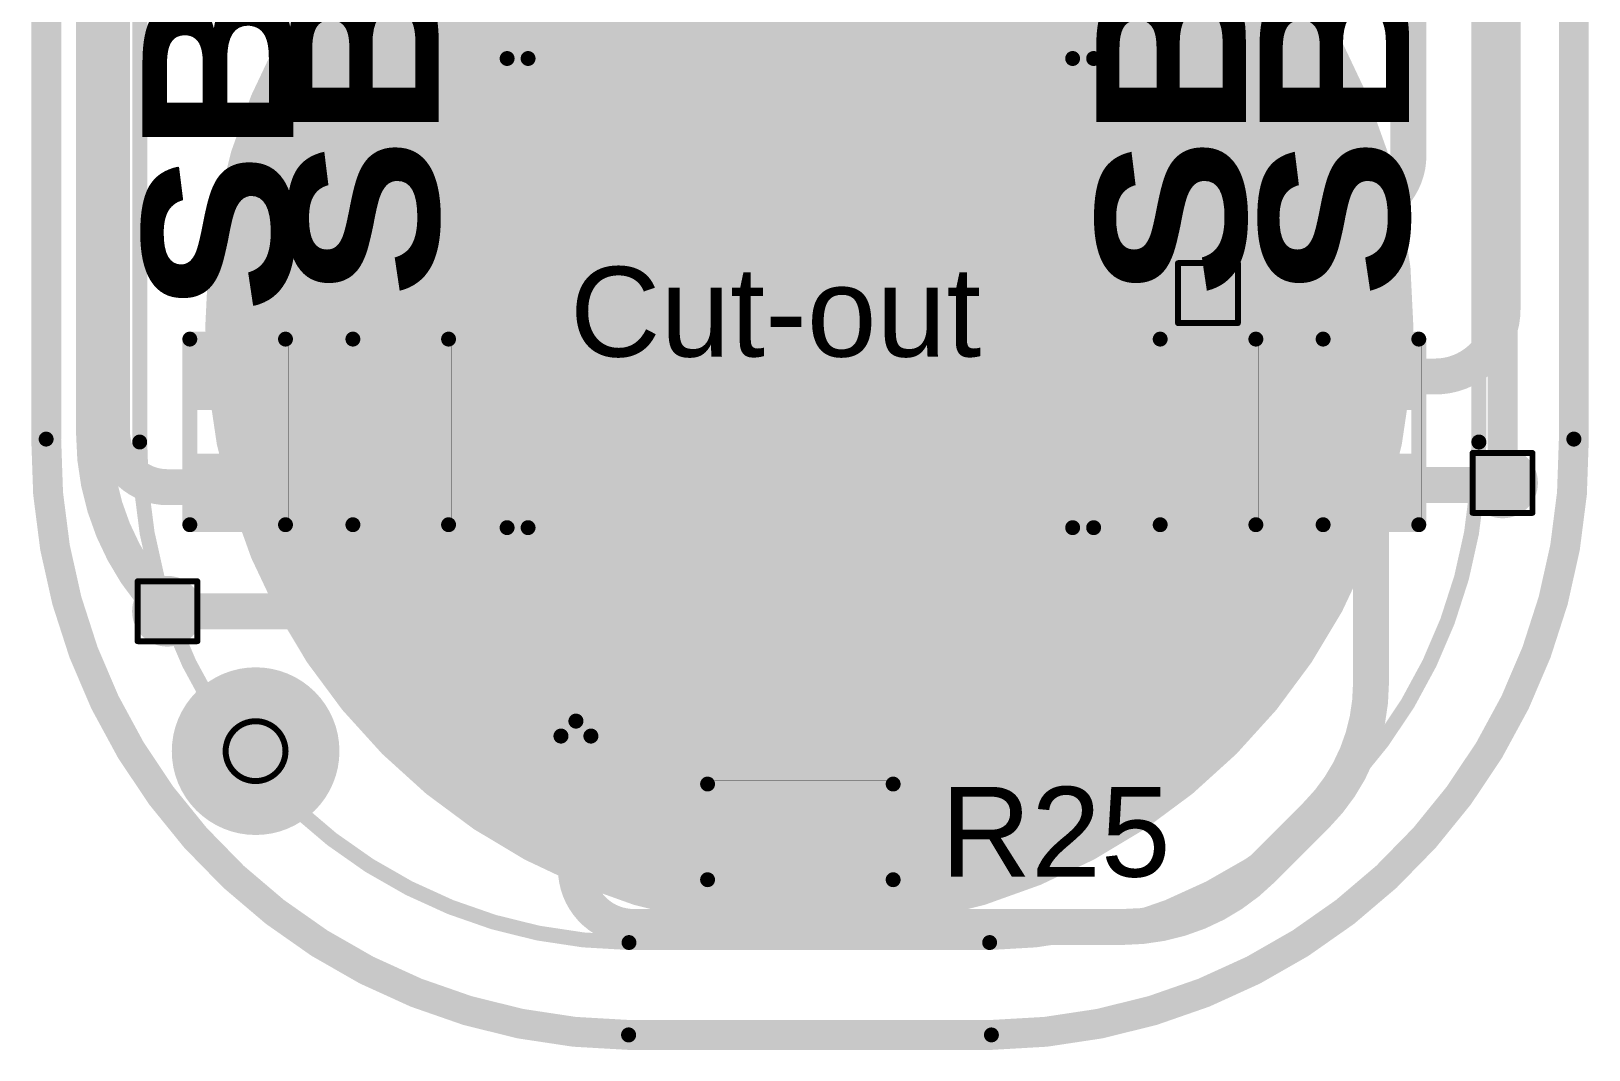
# Model space of a CAD drawing. Header units: inches. Extents: x -17 to 443, y -40 to 218.
# Drawn here: x 40.48 to 53.7, y -2.53 to 6.11 of the extents above; entities that cross this region are included whole.
import ezdxf

# ---------------------------------------------------------------- set-up
doc = ezdxf.new("R2010")
doc.units = ezdxf.units.IN
for name, color, linetype in [('Board Outline', 216, 'Continuous'), ('Bottom Layer', 5, 'Continuous'), ('Bottom Overlay', 54, 'Continuous'), ('Bottom Paste', 16, 'Continuous'), ('Bottom Solder', 6, 'Continuous'), ('Drill Drawing', 1, 'Continuous'), ('Fabrication', 76, 'Continuous'), ('Pad Holes', 156, 'Continuous'), ('Top Layer', 1, 'Continuous'), ('Top Overlay', 2, 'Continuous'), ('Top Paste', 8, 'Continuous'), ('Top Solder', 216, 'Continuous'), ('Via Holes', 16, 'Continuous')]:
    doc.layers.add(name, color=color, linetype=linetype)
doc.styles.add('Arial', font='', dxfattribs={"height": 0.2})
doc.styles.add('Arial Black_Bold', font='', dxfattribs={"height": 0.2})
doc.styles.get('Arial').set_extended_font_data('Arial')
doc.styles.get('Arial Black_Bold').set_extended_font_data('Arial Black', bold=True)

# ---------------------------------------------------------------- blocks, each defined once
blk = doc.blocks.new('SEMG_PAD_B_66')
at = {"layer": 'Bottom Layer'}
h = blk.add_hatch(color=5, dxfattribs=at)
edge = h.paths.add_edge_path()
edge.add_arc((0, 9.987), 5, 0, 360)
at = {"layer": 'Bottom Paste'}
h = blk.add_hatch(color=16, dxfattribs=at)
edge = h.paths.add_edge_path()
edge.add_arc((0, 9.987), 5, 0, 360)
at = {"layer": 'Bottom Solder'}
h = blk.add_hatch(color=6, dxfattribs=at)
edge = h.paths.add_edge_path()
edge.add_arc((0, 9.987), 5.102, 0, 360)
at = {"layer": 'Bottom Overlay'}
for points in [[(-5.683, 10.966, 0.127, 0.127, -0.414214), (-1.531, 15.213, 0.127, 0.127, 0)], [(1.531, 15.213, 0.127, 0.127, 0), (-1.531, 15.213, 0.127, 0.127, 0)], [(1.531, 15.213, 0.127, 0.127, -0.414214), (5.683, 10.966, 0.127, 0.127, 0)], [(-5.683, 10.966, 0.127, 0.127, 0), (-5.683, -10.966, 0.127, 0.127, 0)], [(5.683, 10.966, 0.127, 0.127, 0), (5.683, -10.966, 0.127, 0.127, 0)]]:
    blk.add_lwpolyline(points, format="xyseb", dxfattribs=at)
for points in [[(-1.562, 15.213, 0.0635, 0.0635, 1), (-1.499, 15.213, 0.0635, 0.0635, 1)], [(-1.562, 15.213, 0.0635, 0.0635, 1), (-1.499, 15.213, 0.0635, 0.0635, 1)], [(1.499, 15.213, 0.0635, 0.0635, 1), (1.562, 15.213, 0.0635, 0.0635, 1)], [(1.499, 15.213, 0.0635, 0.0635, 1), (1.562, 15.213, 0.0635, 0.0635, 1)], [(-5.715, 10.966, 0.0635, 0.0635, 1), (-5.651, 10.966, 0.0635, 0.0635, 1)], [(-5.715, 10.966, 0.0635, 0.0635, 1), (-5.651, 10.966, 0.0635, 0.0635, 1)], [(5.652, 10.966, 0.0635, 0.0635, 1), (5.715, 10.966, 0.0635, 0.0635, 1)], [(5.652, 10.966, 0.0635, 0.0635, 1), (5.715, 10.966, 0.0635, 0.0635, 1)]]:
    blk.add_lwpolyline(points, format="xyseb", close=True, dxfattribs=at)
blk = doc.blocks.new('SOIC_8_74')
at = {"layer": 'Top Layer'}
for points in [[(-1.925, 2.205), (-1.925, 1.605), (-3.475, 1.605), (-3.475, 2.205)], [(3.475, 2.205), (3.475, 1.605), (1.925, 1.605), (1.925, 2.205)], [(-1.925, 0.935), (-1.925, 0.335), (-3.475, 0.335), (-3.475, 0.935)], [(3.475, 0.935), (3.475, 0.335), (1.925, 0.335), (1.925, 0.935)], [(-1.925, -0.335), (-1.925, -0.935), (-3.475, -0.935), (-3.475, -0.335)], [(3.475, -0.335), (3.475, -0.935), (1.925, -0.935), (1.925, -0.335)], [(-1.925, -1.605), (-1.925, -2.205), (-3.475, -2.205), (-3.475, -1.605)], [(3.475, -1.605), (3.475, -2.205), (1.925, -2.205), (1.925, -1.605)]]:
    blk.add_hatch(color=1, dxfattribs=at).paths.add_polyline_path(points)
at = {"layer": 'Top Overlay'}
blk.add_hatch(color=2, dxfattribs=at).paths.add_polyline_path([(-1.829, 1.575), (-1.499, 1.575), (-1.499, 2.235), (-1.829, 2.235)])
at = {"layer": 'Top Paste'}
for points in [[(-1.925, 2.205), (-1.925, 1.605), (-3.475, 1.605), (-3.475, 2.205)], [(3.475, 2.205), (3.475, 1.605), (1.925, 1.605), (1.925, 2.205)], [(-1.925, 0.935), (-1.925, 0.335), (-3.475, 0.335), (-3.475, 0.935)], [(3.475, 0.935), (3.475, 0.335), (1.925, 0.335), (1.925, 0.935)], [(-1.925, -0.335), (-1.925, -0.935), (-3.475, -0.935), (-3.475, -0.335)], [(3.475, -0.335), (3.475, -0.935), (1.925, -0.935), (1.925, -0.335)], [(-1.925, -1.605), (-1.925, -2.205), (-3.475, -2.205), (-3.475, -1.605)], [(3.475, -1.605), (3.475, -2.205), (1.925, -2.205), (1.925, -1.605)]]:
    blk.add_hatch(color=8, dxfattribs=at).paths.add_polyline_path(points)
at = {"layer": 'Top Solder'}
for points in [[(-1.823, 2.307), (-1.823, 1.503), (-3.577, 1.503), (-3.577, 2.307)], [(3.577, 2.307), (3.577, 1.503), (1.823, 1.503), (1.823, 2.307)], [(-1.823, 1.037), (-1.823, 0.233), (-3.577, 0.233), (-3.577, 1.037)], [(3.577, 1.037), (3.577, 0.233), (1.823, 0.233), (1.823, 1.037)], [(-1.823, -0.233), (-1.823, -1.037), (-3.577, -1.037), (-3.577, -0.233)], [(3.577, -0.233), (3.577, -1.037), (1.823, -1.037), (1.823, -0.233)], [(-1.823, -1.503), (-1.823, -2.307), (-3.577, -2.307), (-3.577, -1.503)], [(3.577, -1.503), (3.577, -2.307), (1.823, -2.307), (1.823, -1.503)]]:
    blk.add_hatch(color=216, dxfattribs=at).paths.add_polyline_path(points)
at = {"layer": 'Top Overlay'}
for points in [[(-1.991, 2.489, 0.127, 0.127, 0), (-1.991, 2.311, 0.127, 0.127, 0)], [(-1.991, 2.489, 0.127, 0.127, 0), (1.991, 2.489, 0.127, 0.127, 0)], [(1.991, 2.489, 0.127, 0.127, 0), (1.991, 2.311, 0.127, 0.127, 0)], [(-3.759, 2.032, 0.127, 0.127, 0), (-3.632, 1.905, 0.127, 0.127, 0)], [(-3.759, 2.032, 0.127, 0.127, 0), (-3.759, 1.778, 0.127, 0.127, 0)], [(-3.632, 1.905, 0.127, 0.127, 0), (-3.759, 1.778, 0.127, 0.127, 0)], [(-1.991, -2.311, 0.127, 0.127, 0), (-1.991, -2.489, 0.127, 0.127, 0)], [(1.991, -2.311, 0.127, 0.127, 0), (1.991, -2.489, 0.127, 0.127, 0)], [(-1.991, -2.489, 0.127, 0.127, 0), (1.991, -2.489, 0.127, 0.127, 0)]]:
    blk.add_lwpolyline(points, format="xyseb", dxfattribs=at)
for points in [[(-2.022, 2.489, 0.0635, 0.0635, 1), (-1.959, 2.489, 0.0635, 0.0635, 1)], [(-2.022, 2.489, 0.0635, 0.0635, 1), (-1.959, 2.489, 0.0635, 0.0635, 1)], [(1.959, 2.489, 0.0635, 0.0635, 1), (2.022, 2.489, 0.0635, 0.0635, 1)], [(1.959, 2.489, 0.0635, 0.0635, 1), (2.022, 2.489, 0.0635, 0.0635, 1)], [(-2.022, 2.311, 0.0635, 0.0635, 1), (-1.959, 2.311, 0.0635, 0.0635, 1)], [(1.959, 2.311, 0.0635, 0.0635, 1), (2.022, 2.311, 0.0635, 0.0635, 1)], [(-3.791, 2.032, 0.0635, 0.0635, 1), (-3.727, 2.032, 0.0635, 0.0635, 1)], [(-3.791, 2.032, 0.0635, 0.0635, 1), (-3.727, 2.032, 0.0635, 0.0635, 1)], [(-3.664, 1.905, 0.0635, 0.0635, 1), (-3.6, 1.905, 0.0635, 0.0635, 1)], [(-3.664, 1.905, 0.0635, 0.0635, 1), (-3.6, 1.905, 0.0635, 0.0635, 1)], [(-3.791, 1.778, 0.0635, 0.0635, 1), (-3.727, 1.778, 0.0635, 0.0635, 1)], [(-3.791, 1.778, 0.0635, 0.0635, 1), (-3.727, 1.778, 0.0635, 0.0635, 1)], [(-2.022, -2.311, 0.0635, 0.0635, 1), (-1.959, -2.311, 0.0635, 0.0635, 1)], [(1.959, -2.311, 0.0635, 0.0635, 1), (2.022, -2.311, 0.0635, 0.0635, 1)], [(-2.022, -2.489, 0.0635, 0.0635, 1), (-1.959, -2.489, 0.0635, 0.0635, 1)], [(-2.022, -2.489, 0.0635, 0.0635, 1), (-1.959, -2.489, 0.0635, 0.0635, 1)], [(1.959, -2.489, 0.0635, 0.0635, 1), (2.022, -2.489, 0.0635, 0.0635, 1)], [(1.959, -2.489, 0.0635, 0.0635, 1), (2.022, -2.489, 0.0635, 0.0635, 1)]]:
    blk.add_lwpolyline(points, format="xyseb", close=True, dxfattribs=at)
blk = doc.blocks.new('S______B______0402_103')
at = {"layer": 'Top Layer'}
for points in [[(-0.699, -0.318), (-0.699, 0.318), (-0.241, 0.318), (-0.241, -0.318)], [(0.241, -0.318), (0.241, 0.318), (0.699, 0.318), (0.699, -0.318)]]:
    blk.add_hatch(color=1, dxfattribs=at).paths.add_polyline_path(points)
at = {"layer": 'Top Paste'}
for points in [[(-0.699, -0.318), (-0.699, 0.318), (-0.241, 0.318), (-0.241, -0.318)], [(0.241, -0.318), (0.241, 0.318), (0.699, 0.318), (0.699, -0.318)]]:
    blk.add_hatch(color=8, dxfattribs=at).paths.add_polyline_path(points)
at = {"layer": 'Top Solder'}
for points in [[(-0.754, -0.373), (-0.754, 0.373), (-0.186, 0.373), (-0.186, -0.373)], [(0.186, -0.373), (0.186, 0.373), (0.754, 0.373), (0.754, -0.373)]]:
    blk.add_hatch(color=216, dxfattribs=at).paths.add_polyline_path(points)
at = {"layer": 'Top Overlay'}
for points in [[(-0.787, 0.406, 0.127, 0.127, 0), (-0.787, -0.406, 0.127, 0.127, 0)], [(-0.787, 0.406, 0.127, 0.127, 0), (0.787, 0.406, 0.127, 0.127, 0)], [(0.787, 0.406, 0.127, 0.127, 0), (0.787, -0.406, 0.127, 0.127, 0)], [(-0.787, -0.406, 0.127, 0.127, 0), (0.787, -0.406, 0.127, 0.127, 0)], [(-0.813, -0.432, 0.00323, 0.00323, 0), (0.813, -0.432, 0.00323, 0.00323, 0)]]:
    blk.add_lwpolyline(points, format="xyseb", dxfattribs=at)
for points in [[(-0.819, 0.406, 0.0635, 0.0635, 1), (-0.756, 0.406, 0.0635, 0.0635, 1)], [(-0.819, 0.406, 0.0635, 0.0635, 1), (-0.756, 0.406, 0.0635, 0.0635, 1)], [(0.756, 0.406, 0.0635, 0.0635, 1), (0.819, 0.406, 0.0635, 0.0635, 1)], [(0.756, 0.406, 0.0635, 0.0635, 1), (0.819, 0.406, 0.0635, 0.0635, 1)], [(-0.819, -0.406, 0.0635, 0.0635, 1), (-0.756, -0.406, 0.0635, 0.0635, 1)], [(-0.819, -0.406, 0.0635, 0.0635, 1), (-0.756, -0.406, 0.0635, 0.0635, 1)], [(0.756, -0.406, 0.0635, 0.0635, 1), (0.819, -0.406, 0.0635, 0.0635, 1)], [(0.756, -0.406, 0.0635, 0.0635, 1), (0.819, -0.406, 0.0635, 0.0635, 1)], [(-0.814, -0.432, 0.00161, 0.00161, 1), (-0.812, -0.432, 0.00161, 0.00161, 1)], [(0.812, -0.432, 0.00161, 0.00161, 1), (0.814, -0.432, 0.00161, 0.00161, 1)]]:
    blk.add_lwpolyline(points, format="xyseb", close=True, dxfattribs=at)
blk = doc.blocks.new('S______B______0402_104')
at = {"layer": 'Top Layer'}
for points in [[(-0.699, -0.318), (-0.699, 0.318), (-0.241, 0.318), (-0.241, -0.318)], [(0.241, -0.318), (0.241, 0.318), (0.699, 0.318), (0.699, -0.318)]]:
    blk.add_hatch(color=1, dxfattribs=at).paths.add_polyline_path(points)
at = {"layer": 'Top Paste'}
for points in [[(-0.699, -0.318), (-0.699, 0.318), (-0.241, 0.318), (-0.241, -0.318)], [(0.241, -0.318), (0.241, 0.318), (0.699, 0.318), (0.699, -0.318)]]:
    blk.add_hatch(color=8, dxfattribs=at).paths.add_polyline_path(points)
at = {"layer": 'Top Solder'}
for points in [[(-0.754, -0.373), (-0.754, 0.373), (-0.186, 0.373), (-0.186, -0.373)], [(0.186, -0.373), (0.186, 0.373), (0.754, 0.373), (0.754, -0.373)]]:
    blk.add_hatch(color=216, dxfattribs=at).paths.add_polyline_path(points)
at = {"layer": 'Top Overlay'}
for points in [[(-0.787, 0.406, 0.127, 0.127, 0), (-0.787, -0.406, 0.127, 0.127, 0)], [(-0.787, 0.406, 0.127, 0.127, 0), (0.787, 0.406, 0.127, 0.127, 0)], [(0.787, 0.406, 0.127, 0.127, 0), (0.787, -0.406, 0.127, 0.127, 0)], [(-0.787, -0.406, 0.127, 0.127, 0), (0.787, -0.406, 0.127, 0.127, 0)], [(-0.813, -0.432, 0.00323, 0.00323, 0), (0.813, -0.432, 0.00323, 0.00323, 0)]]:
    blk.add_lwpolyline(points, format="xyseb", dxfattribs=at)
for points in [[(-0.819, 0.406, 0.0635, 0.0635, 1), (-0.756, 0.406, 0.0635, 0.0635, 1)], [(-0.819, 0.406, 0.0635, 0.0635, 1), (-0.756, 0.406, 0.0635, 0.0635, 1)], [(0.756, 0.406, 0.0635, 0.0635, 1), (0.819, 0.406, 0.0635, 0.0635, 1)], [(0.756, 0.406, 0.0635, 0.0635, 1), (0.819, 0.406, 0.0635, 0.0635, 1)], [(-0.819, -0.406, 0.0635, 0.0635, 1), (-0.756, -0.406, 0.0635, 0.0635, 1)], [(-0.819, -0.406, 0.0635, 0.0635, 1), (-0.756, -0.406, 0.0635, 0.0635, 1)], [(0.756, -0.406, 0.0635, 0.0635, 1), (0.819, -0.406, 0.0635, 0.0635, 1)], [(0.756, -0.406, 0.0635, 0.0635, 1), (0.819, -0.406, 0.0635, 0.0635, 1)], [(-0.814, -0.432, 0.00161, 0.00161, 1), (-0.812, -0.432, 0.00161, 0.00161, 1)], [(0.812, -0.432, 0.00161, 0.00161, 1), (0.814, -0.432, 0.00161, 0.00161, 1)]]:
    blk.add_lwpolyline(points, format="xyseb", close=True, dxfattribs=at)
blk = doc.blocks.new('S______B______0402_107')
at = {"layer": 'Top Layer'}
for points in [[(-0.699, -0.318), (-0.699, 0.318), (-0.241, 0.318), (-0.241, -0.318)], [(0.241, -0.318), (0.241, 0.318), (0.699, 0.318), (0.699, -0.318)]]:
    blk.add_hatch(color=1, dxfattribs=at).paths.add_polyline_path(points)
at = {"layer": 'Top Paste'}
for points in [[(-0.699, -0.318), (-0.699, 0.318), (-0.241, 0.318), (-0.241, -0.318)], [(0.241, -0.318), (0.241, 0.318), (0.699, 0.318), (0.699, -0.318)]]:
    blk.add_hatch(color=8, dxfattribs=at).paths.add_polyline_path(points)
at = {"layer": 'Top Solder'}
for points in [[(-0.754, -0.373), (-0.754, 0.373), (-0.186, 0.373), (-0.186, -0.373)], [(0.186, -0.373), (0.186, 0.373), (0.754, 0.373), (0.754, -0.373)]]:
    blk.add_hatch(color=216, dxfattribs=at).paths.add_polyline_path(points)
at = {"layer": 'Top Overlay'}
for points in [[(-0.787, 0.406, 0.127, 0.127, 0), (-0.787, -0.406, 0.127, 0.127, 0)], [(-0.787, 0.406, 0.127, 0.127, 0), (0.787, 0.406, 0.127, 0.127, 0)], [(0.787, 0.406, 0.127, 0.127, 0), (0.787, -0.406, 0.127, 0.127, 0)], [(-0.787, -0.406, 0.127, 0.127, 0), (0.787, -0.406, 0.127, 0.127, 0)], [(-0.813, -0.432, 0.00323, 0.00323, 0), (0.813, -0.432, 0.00323, 0.00323, 0)]]:
    blk.add_lwpolyline(points, format="xyseb", dxfattribs=at)
for points in [[(-0.819, 0.406, 0.0635, 0.0635, 1), (-0.756, 0.406, 0.0635, 0.0635, 1)], [(-0.819, 0.406, 0.0635, 0.0635, 1), (-0.756, 0.406, 0.0635, 0.0635, 1)], [(0.756, 0.406, 0.0635, 0.0635, 1), (0.819, 0.406, 0.0635, 0.0635, 1)], [(0.756, 0.406, 0.0635, 0.0635, 1), (0.819, 0.406, 0.0635, 0.0635, 1)], [(-0.819, -0.406, 0.0635, 0.0635, 1), (-0.756, -0.406, 0.0635, 0.0635, 1)], [(-0.819, -0.406, 0.0635, 0.0635, 1), (-0.756, -0.406, 0.0635, 0.0635, 1)], [(0.756, -0.406, 0.0635, 0.0635, 1), (0.819, -0.406, 0.0635, 0.0635, 1)], [(0.756, -0.406, 0.0635, 0.0635, 1), (0.819, -0.406, 0.0635, 0.0635, 1)], [(-0.814, -0.432, 0.00161, 0.00161, 1), (-0.812, -0.432, 0.00161, 0.00161, 1)], [(0.812, -0.432, 0.00161, 0.00161, 1), (0.814, -0.432, 0.00161, 0.00161, 1)]]:
    blk.add_lwpolyline(points, format="xyseb", close=True, dxfattribs=at)
blk = doc.blocks.new('S______B______0402_108')
at = {"layer": 'Top Layer'}
for points in [[(-0.699, -0.318), (-0.699, 0.318), (-0.241, 0.318), (-0.241, -0.318)], [(0.241, -0.318), (0.241, 0.318), (0.699, 0.318), (0.699, -0.318)]]:
    blk.add_hatch(color=1, dxfattribs=at).paths.add_polyline_path(points)
at = {"layer": 'Top Paste'}
for points in [[(-0.699, -0.318), (-0.699, 0.318), (-0.241, 0.318), (-0.241, -0.318)], [(0.241, -0.318), (0.241, 0.318), (0.699, 0.318), (0.699, -0.318)]]:
    blk.add_hatch(color=8, dxfattribs=at).paths.add_polyline_path(points)
at = {"layer": 'Top Solder'}
for points in [[(-0.754, -0.373), (-0.754, 0.373), (-0.186, 0.373), (-0.186, -0.373)], [(0.186, -0.373), (0.186, 0.373), (0.754, 0.373), (0.754, -0.373)]]:
    blk.add_hatch(color=216, dxfattribs=at).paths.add_polyline_path(points)
at = {"layer": 'Top Overlay'}
for points in [[(-0.787, 0.406, 0.127, 0.127, 0), (-0.787, -0.406, 0.127, 0.127, 0)], [(-0.787, 0.406, 0.127, 0.127, 0), (0.787, 0.406, 0.127, 0.127, 0)], [(0.787, 0.406, 0.127, 0.127, 0), (0.787, -0.406, 0.127, 0.127, 0)], [(-0.787, -0.406, 0.127, 0.127, 0), (0.787, -0.406, 0.127, 0.127, 0)], [(-0.813, -0.432, 0.00323, 0.00323, 0), (0.813, -0.432, 0.00323, 0.00323, 0)]]:
    blk.add_lwpolyline(points, format="xyseb", dxfattribs=at)
for points in [[(-0.819, 0.406, 0.0635, 0.0635, 1), (-0.756, 0.406, 0.0635, 0.0635, 1)], [(-0.819, 0.406, 0.0635, 0.0635, 1), (-0.756, 0.406, 0.0635, 0.0635, 1)], [(0.756, 0.406, 0.0635, 0.0635, 1), (0.819, 0.406, 0.0635, 0.0635, 1)], [(0.756, 0.406, 0.0635, 0.0635, 1), (0.819, 0.406, 0.0635, 0.0635, 1)], [(-0.819, -0.406, 0.0635, 0.0635, 1), (-0.756, -0.406, 0.0635, 0.0635, 1)], [(-0.819, -0.406, 0.0635, 0.0635, 1), (-0.756, -0.406, 0.0635, 0.0635, 1)], [(0.756, -0.406, 0.0635, 0.0635, 1), (0.819, -0.406, 0.0635, 0.0635, 1)], [(0.756, -0.406, 0.0635, 0.0635, 1), (0.819, -0.406, 0.0635, 0.0635, 1)], [(-0.814, -0.432, 0.00161, 0.00161, 1), (-0.812, -0.432, 0.00161, 0.00161, 1)], [(0.812, -0.432, 0.00161, 0.00161, 1), (0.814, -0.432, 0.00161, 0.00161, 1)]]:
    blk.add_lwpolyline(points, format="xyseb", close=True, dxfattribs=at)
at = {"layer": 'Top Overlay', "style": 'Arial Black_Bold'}
blk.add_text('SB601', height=1.27, dxfattribs=at).set_placement((1.012, -0.462))
blk = doc.blocks.new('R___0402_171')
at = {"layer": 'Top Layer'}
for points in [[(-0.699, -0.318), (-0.699, 0.318), (-0.241, 0.318), (-0.241, -0.318)], [(0.241, -0.318), (0.241, 0.318), (0.699, 0.318), (0.699, -0.318)]]:
    blk.add_hatch(color=1, dxfattribs=at).paths.add_polyline_path(points)
at = {"layer": 'Top Paste'}
for points in [[(-0.699, -0.318), (-0.699, 0.318), (-0.241, 0.318), (-0.241, -0.318)], [(0.241, -0.318), (0.241, 0.318), (0.699, 0.318), (0.699, -0.318)]]:
    blk.add_hatch(color=8, dxfattribs=at).paths.add_polyline_path(points)
at = {"layer": 'Top Solder'}
for points in [[(-0.754, -0.373), (-0.754, 0.373), (-0.186, 0.373), (-0.186, -0.373)], [(0.186, -0.373), (0.186, 0.373), (0.754, 0.373), (0.754, -0.373)]]:
    blk.add_hatch(color=216, dxfattribs=at).paths.add_polyline_path(points)
at = {"layer": 'Top Overlay'}
for points in [[(0.787, 0.406, 0.127, 0.127, 0), (-0.787, 0.406, 0.127, 0.127, 0)], [(-0.787, 0.406, 0.127, 0.127, 0), (-0.787, -0.406, 0.127, 0.127, 0)], [(0.787, 0.406, 0.127, 0.127, 0), (0.787, -0.406, 0.127, 0.127, 0)], [(0.787, -0.406, 0.127, 0.127, 0), (-0.787, -0.406, 0.127, 0.127, 0)], [(0.813, -0.432, 0.00323, 0.00323, 0), (-0.813, -0.432, 0.00323, 0.00323, 0)]]:
    blk.add_lwpolyline(points, format="xyseb", dxfattribs=at)
for points in [[(-0.819, 0.406, 0.0635, 0.0635, 1), (-0.756, 0.406, 0.0635, 0.0635, 1)], [(-0.819, 0.406, 0.0635, 0.0635, 1), (-0.756, 0.406, 0.0635, 0.0635, 1)], [(0.756, 0.406, 0.0635, 0.0635, 1), (0.819, 0.406, 0.0635, 0.0635, 1)], [(0.756, 0.406, 0.0635, 0.0635, 1), (0.819, 0.406, 0.0635, 0.0635, 1)], [(-0.819, -0.406, 0.0635, 0.0635, 1), (-0.756, -0.406, 0.0635, 0.0635, 1)], [(-0.819, -0.406, 0.0635, 0.0635, 1), (-0.756, -0.406, 0.0635, 0.0635, 1)], [(0.756, -0.406, 0.0635, 0.0635, 1), (0.819, -0.406, 0.0635, 0.0635, 1)], [(0.756, -0.406, 0.0635, 0.0635, 1), (0.819, -0.406, 0.0635, 0.0635, 1)], [(-0.814, -0.432, 0.00161, 0.00161, 1), (-0.812, -0.432, 0.00161, 0.00161, 1)], [(0.812, -0.432, 0.00161, 0.00161, 1), (0.814, -0.432, 0.00161, 0.00161, 1)]]:
    blk.add_lwpolyline(points, format="xyseb", close=True, dxfattribs=at)

msp = doc.modelspace()

# ---------------------------------------------------------------- hatches: boundary and pattern name
at = {"layer": 'Bottom Layer'}
h = msp.add_hatch(color=5, dxfattribs=at)
edge = h.paths.add_edge_path()
edge.add_arc((50.47, 3.887), 0.3, 0, 360)
h = msp.add_hatch(color=5, dxfattribs=at)
edge = h.paths.add_edge_path()
edge.add_arc((52.97, 2.276), 0.3, 0, 360)
h = msp.add_hatch(color=5, dxfattribs=at)
edge = h.paths.add_edge_path()
edge.add_arc((41.638, 1.187), 0.3, 0, 360)
at = {"layer": 'Bottom Solder'}
h = msp.add_hatch(color=6, dxfattribs=at)
edge = h.paths.add_edge_path()
edge.add_arc((42.386, 0), 0.102, 0, 360)
at = {"layer": 'Pad Holes'}
h = msp.add_hatch(color=7, dxfattribs=at)
edge = h.paths.add_edge_path()
edge.add_arc((42.386, 0), 0.5, 0, 360)
at = {"layer": 'Top Layer'}
h = msp.add_hatch(color=1, dxfattribs=at)
edge = h.paths.add_edge_path()
edge.add_arc((50.47, 3.887), 0.3, 0, 360)
h = msp.add_hatch(color=1, dxfattribs=at)
edge = h.paths.add_edge_path()
edge.add_arc((52.97, 2.276), 0.3, 0, 360)
for points in [[(46.699, 1.962), (46.075, 1.962), (46.075, 0.412), (46.699, 0.412)], [(47.322, 0.412), (47.945, 0.412), (47.945, 1.962), (47.322, 1.962)]]:
    msp.add_hatch(color=1, dxfattribs=at).paths.add_polyline_path(points)
h = msp.add_hatch(color=1, dxfattribs=at)
edge = h.paths.add_edge_path()
edge.add_arc((41.638, 1.187), 0.3, 0, 360)
at = {"layer": 'Top Solder'}
h = msp.add_hatch(color=216, dxfattribs=at)
edge = h.paths.add_edge_path()
edge.add_arc((42.386, 0), 0.102, 0, 360)
at = {"layer": 'Via Holes'}
h = msp.add_hatch(color=7, dxfattribs=at)
edge = h.paths.add_edge_path()
edge.add_arc((50.47, 3.887), 0.15, 0, 360)
h = msp.add_hatch(color=7, dxfattribs=at)
edge = h.paths.add_edge_path()
edge.add_arc((52.97, 2.276), 0.15, 0, 360)
h = msp.add_hatch(color=7, dxfattribs=at)
edge = h.paths.add_edge_path()
edge.add_arc((41.638, 1.187), 0.15, 0, 360)

# ---------------------------------------------------------------- linework, layer by layer
at = {"layer": 'Board Outline'}
for points in [[(40.609, 2.648, 0.127, 0.127, 0), (40.609, 24.504, 0.127, 0.127, 0)], [(53.575, 24.504, 0.127, 0.127, 0), (53.575, 2.648, 0.127, 0.127, 0)], [(45.552, -2.408, 0.127, 0.127, -0.414214), (40.609, 2.648, 0.127, 0.127, 0)], [(53.575, 2.648, 0.127, 0.127, -0.414214), (48.631, -2.408, 0.127, 0.127, 0)], [(45.552, -2.408, 0.127, 0.127, 0), (48.631, -2.408, 0.127, 0.127, 0)]]:
    msp.add_lwpolyline(points, format="xyseb", dxfattribs=at)
for points in [[(40.577, 2.648, 0.0635, 0.0635, 1), (40.64, 2.648, 0.0635, 0.0635, 1)], [(40.577, 2.648, 0.0635, 0.0635, 1), (40.64, 2.648, 0.0635, 0.0635, 1)], [(53.543, 2.648, 0.0635, 0.0635, 1), (53.607, 2.648, 0.0635, 0.0635, 1)], [(53.543, 2.648, 0.0635, 0.0635, 1), (53.607, 2.648, 0.0635, 0.0635, 1)], [(45.52, -2.408, 0.0635, 0.0635, 1), (45.584, -2.408, 0.0635, 0.0635, 1)], [(45.52, -2.408, 0.0635, 0.0635, 1), (45.584, -2.408, 0.0635, 0.0635, 1)], [(48.6, -2.408, 0.0635, 0.0635, 1), (48.663, -2.408, 0.0635, 0.0635, 1)], [(48.6, -2.408, 0.0635, 0.0635, 1), (48.663, -2.408, 0.0635, 0.0635, 1)]]:
    msp.add_lwpolyline(points, format="xyseb", close=True, dxfattribs=at)
at = {"layer": 'Bottom Layer'}
for points in [[(41.015, 3.325, 0.305, 0.305, 0), (41.015, 9.383, 0.305, 0.305, 0)], [(52.97, 2.276, 0.254, 0.254, 0), (52.97, 7.611, 0.254, 0.254, 0)], [(41.015, 2.692, 0.305, 0.305, 0), (41.015, 3.325, 0.305, 0.305, 0)], [(41.638, 1.187, 0.305, 0.305, -0.198912), (41.015, 2.692, 0.305, 0.305, 0)]]:
    msp.add_lwpolyline(points, format="xyseb", dxfattribs=at)
for points in [[(40.939, 3.325, 0.152, 0.152, 1), (41.091, 3.325, 0.152, 0.152, 1)], [(40.939, 3.325, 0.152, 0.152, 1), (41.091, 3.325, 0.152, 0.152, 1)], [(40.939, 2.692, 0.152, 0.152, 1), (41.091, 2.692, 0.152, 0.152, 1)], [(40.939, 2.692, 0.152, 0.152, 1), (41.091, 2.692, 0.152, 0.152, 1)], [(52.906, 2.276, 0.127, 0.127, 1), (53.033, 2.276, 0.127, 0.127, 1)], [(41.562, 1.187, 0.152, 0.152, 1), (41.714, 1.187, 0.152, 0.152, 1)]]:
    msp.add_lwpolyline(points, format="xyseb", close=True, dxfattribs=at)
at = {"layer": 'Drill Drawing'}
for points in [[(50.216, 4.141, 0.0508, 0.0508, 0), (50.724, 4.141, 0.0508, 0.0508, 0)], [(50.216, 3.633, 0.0508, 0.0508, 0), (50.216, 4.141, 0.0508, 0.0508, 0)], [(50.724, 3.633, 0.0508, 0.0508, 0), (50.724, 4.141, 0.0508, 0.0508, 0)], [(50.216, 3.633, 0.0508, 0.0508, 0), (50.724, 3.633, 0.0508, 0.0508, 0)], [(52.716, 2.53, 0.0508, 0.0508, 0), (53.224, 2.53, 0.0508, 0.0508, 0)], [(52.716, 2.022, 0.0508, 0.0508, 0), (52.716, 2.53, 0.0508, 0.0508, 0)], [(53.224, 2.022, 0.0508, 0.0508, 0), (53.224, 2.53, 0.0508, 0.0508, 0)], [(52.716, 2.022, 0.0508, 0.0508, 0), (53.224, 2.022, 0.0508, 0.0508, 0)], [(41.384, 1.441, 0.0508, 0.0508, 0), (41.892, 1.441, 0.0508, 0.0508, 0)], [(41.384, 0.933, 0.0508, 0.0508, 0), (41.384, 1.441, 0.0508, 0.0508, 0)], [(41.892, 0.933, 0.0508, 0.0508, 0), (41.892, 1.441, 0.0508, 0.0508, 0)], [(41.384, 0.933, 0.0508, 0.0508, 0), (41.892, 0.933, 0.0508, 0.0508, 0)]]:
    msp.add_lwpolyline(points, format="xyseb", dxfattribs=at)
for points in [[(50.203, 4.141, 0.0254, 0.0254, 1), (50.228, 4.141, 0.0254, 0.0254, 1)], [(50.203, 4.141, 0.0254, 0.0254, 1), (50.228, 4.141, 0.0254, 0.0254, 1)], [(50.711, 4.141, 0.0254, 0.0254, 1), (50.736, 4.141, 0.0254, 0.0254, 1)], [(50.711, 4.141, 0.0254, 0.0254, 1), (50.736, 4.141, 0.0254, 0.0254, 1)], [(50.203, 3.633, 0.0254, 0.0254, 1), (50.228, 3.633, 0.0254, 0.0254, 1)], [(50.203, 3.633, 0.0254, 0.0254, 1), (50.228, 3.633, 0.0254, 0.0254, 1)], [(50.711, 3.633, 0.0254, 0.0254, 1), (50.736, 3.633, 0.0254, 0.0254, 1)], [(50.711, 3.633, 0.0254, 0.0254, 1), (50.736, 3.633, 0.0254, 0.0254, 1)], [(52.703, 2.53, 0.0254, 0.0254, 1), (52.728, 2.53, 0.0254, 0.0254, 1)], [(52.703, 2.53, 0.0254, 0.0254, 1), (52.728, 2.53, 0.0254, 0.0254, 1)], [(53.211, 2.53, 0.0254, 0.0254, 1), (53.236, 2.53, 0.0254, 0.0254, 1)], [(53.211, 2.53, 0.0254, 0.0254, 1), (53.236, 2.53, 0.0254, 0.0254, 1)], [(52.703, 2.022, 0.0254, 0.0254, 1), (52.728, 2.022, 0.0254, 0.0254, 1)], [(52.703, 2.022, 0.0254, 0.0254, 1), (52.728, 2.022, 0.0254, 0.0254, 1)], [(53.211, 2.022, 0.0254, 0.0254, 1), (53.236, 2.022, 0.0254, 0.0254, 1)], [(53.211, 2.022, 0.0254, 0.0254, 1), (53.236, 2.022, 0.0254, 0.0254, 1)], [(41.372, 1.441, 0.0254, 0.0254, 1), (41.397, 1.441, 0.0254, 0.0254, 1)], [(41.372, 1.441, 0.0254, 0.0254, 1), (41.397, 1.441, 0.0254, 0.0254, 1)], [(41.88, 1.441, 0.0254, 0.0254, 1), (41.905, 1.441, 0.0254, 0.0254, 1)], [(41.88, 1.441, 0.0254, 0.0254, 1), (41.905, 1.441, 0.0254, 0.0254, 1)], [(41.372, 0.933, 0.0254, 0.0254, 1), (41.397, 0.933, 0.0254, 0.0254, 1)], [(41.372, 0.933, 0.0254, 0.0254, 1), (41.397, 0.933, 0.0254, 0.0254, 1)], [(41.88, 0.933, 0.0254, 0.0254, 1), (41.905, 0.933, 0.0254, 0.0254, 1)], [(41.88, 0.933, 0.0254, 0.0254, 1), (41.905, 0.933, 0.0254, 0.0254, 1)], [(42.64, 0, 0.0508, 0.0508, 1), (42.132, 0, 0.0508, 0.0508, 1)], [(42.12, 0, 0.0254, 0.0254, 1), (42.145, 0, 0.0254, 0.0254, 1)], [(42.628, 0, 0.0254, 0.0254, 1), (42.653, 0, 0.0254, 0.0254, 1)]]:
    msp.add_lwpolyline(points, format="xyseb", close=True, dxfattribs=at)
at = {"layer": 'Fabrication'}
for points in [[(40.609, 2.648, 0.254, 0.254, 0), (40.609, 24.504, 0.254, 0.254, 0)], [(53.575, 24.504, 0.254, 0.254, 0), (53.575, 2.648, 0.254, 0.254, 0)], [(45.552, -2.408, 0.254, 0.254, -0.414214), (40.609, 2.648, 0.254, 0.254, 0)], [(53.575, 2.648, 0.254, 0.254, -0.414214), (48.631, -2.408, 0.254, 0.254, 0)], [(45.552, -2.408, 0.254, 0.254, 0), (48.631, -2.408, 0.254, 0.254, 0)]]:
    msp.add_lwpolyline(points, format="xyseb", dxfattribs=at)
for points in [[(52.086, 3.602, 0.254, 0.254, 1), (42.086, 3.602, 0.254, 0.254, 1)], [(42.022, 3.602, 0.127, 0.127, 1), (42.149, 3.602, 0.127, 0.127, 1)], [(52.022, 3.602, 0.127, 0.127, 1), (52.149, 3.602, 0.127, 0.127, 1)], [(40.545, 2.648, 0.127, 0.127, 1), (40.672, 2.648, 0.127, 0.127, 1)], [(40.545, 2.648, 0.127, 0.127, 1), (40.672, 2.648, 0.127, 0.127, 1)], [(53.511, 2.648, 0.127, 0.127, 1), (53.638, 2.648, 0.127, 0.127, 1)], [(53.511, 2.648, 0.127, 0.127, 1), (53.638, 2.648, 0.127, 0.127, 1)], [(42.971, 0, 0.254, 0.254, 1), (41.802, 0, 0.254, 0.254, 1)], [(41.739, 0, 0.127, 0.127, 1), (41.866, 0, 0.127, 0.127, 1)], [(42.907, 0, 0.127, 0.127, 1), (43.034, 0, 0.127, 0.127, 1)], [(45.489, -2.408, 0.127, 0.127, 1), (45.616, -2.408, 0.127, 0.127, 1)], [(45.489, -2.408, 0.127, 0.127, 1), (45.616, -2.408, 0.127, 0.127, 1)], [(48.568, -2.408, 0.127, 0.127, 1), (48.695, -2.408, 0.127, 0.127, 1)], [(48.568, -2.408, 0.127, 0.127, 1), (48.695, -2.408, 0.127, 0.127, 1)]]:
    msp.add_lwpolyline(points, format="xyseb", close=True, dxfattribs=at)
at = {"layer": 'Top Layer'}
for points in [[(52.97, 3.751, 0.305, 0.305, 0), (52.97, 9.679, 0.305, 0.305, 0)], [(41.168, 2.709, 0.305, 0.305, 0), (41.168, 6.53, 0.305, 0.305, 0)], [(47.645, 3.814, 0.305, 0.305, 0), (47.645, 6.587, 0.305, 0.305, 0)], [(52.171, 5.053, 0.305, 0.305, 0), (52.171, 6.587, 0.305, 0.305, 0)], [(52.171, 5.053, 0.305, 0.305, -0.414214), (51.679, 4.561, 0.305, 0.305, 0)], [(48.915, 3.977, 0.305, 0.305, -0.414214), (49.499, 4.561, 0.305, 0.305, 0)], [(49.499, 4.561, 0.305, 0.305, 0), (51.679, 4.561, 0.305, 0.305, 0)], [(48.915, 1.187, 0.305, 0.305, 0), (48.915, 3.977, 0.305, 0.305, 0)], [(50.47, 3.232, 0.508, 0.508, 0), (50.47, 3.887, 0.508, 0.508, 0)], [(47.645, 3.814, 0.305, 0.305, -0.414214), (47.01, 3.179, 0.305, 0.305, 0)], [(52.97, 3.751, 0.305, 0.305, -0.414214), (52.398, 3.179, 0.305, 0.305, 0)], [(42.234, 3.179, 0.305, 0.305, 0), (43.618, 3.179, 0.305, 0.305, 0)], [(43.618, 3.179, 0.305, 0.305, 0), (47.01, 3.179, 0.305, 0.305, 0)], [(51.853, 3.179, 0.305, 0.305, 0), (52.398, 3.179, 0.305, 0.305, 0)], [(41.638, 2.24, 0.305, 0.305, -0.414214), (41.168, 2.709, 0.305, 0.305, 0)], [(41.638, 2.24, 0.305, 0.305, 0), (42.234, 2.24, 0.305, 0.305, 0)], [(43.618, 1.505, 0.305, 0.305, 0), (43.618, 2.24, 0.305, 0.305, 0)], [(50.47, 1.505, 0.305, 0.305, 0), (50.47, 2.24, 0.305, 0.305, 0)], [(51.853, 2.24, 0.305, 0.305, 0), (51.872, 2.258, 0.305, 0.305, 0)], [(51.853, 0.575, 0.305, 0.305, 0), (51.853, 2.24, 0.305, 0.305, 0)], [(51.872, 2.258, 0.305, 0.305, 0), (52.951, 2.258, 0.305, 0.305, 0)], [(52.951, 2.258, 0.305, 0.305, 0), (52.97, 2.276, 0.305, 0.305, 0)], [(43.618, 1.505, 0.305, 0.305, -0.414214), (43.301, 1.187, 0.305, 0.305, 0)], [(50.47, 1.505, 0.305, 0.305, -0.414214), (50.152, 1.187, 0.305, 0.305, 0)], [(41.638, 1.187, 0.305, 0.305, 0), (43.301, 1.187, 0.305, 0.305, 0)], [(45.105, -1, 0.305, 0.305, 0), (45.105, 1.187, 0.305, 0.305, 0)], [(46.375, 0.712, 0.305, 0.305, 0), (46.375, 1.187, 0.305, 0.305, 0)], [(47.645, 0.712, 0.305, 0.305, 0), (47.645, 1.187, 0.305, 0.305, 0)], [(48.915, 1.187, 0.305, 0.305, 0), (50.152, 1.187, 0.305, 0.305, 0)], [(46.375, 0.712, 0.305, 0.305, 0), (46.54, 0.547, 0.305, 0.305, 0)], [(47.48, 0.547, 0.305, 0.305, 0), (47.645, 0.712, 0.305, 0.305, 0)], [(46.54, -0.685, 0.305, 0.305, 0), (46.54, 0.547, 0.305, 0.305, 0)], [(47.48, -0.685, 0.305, 0.305, 0), (47.48, 0.547, 0.305, 0.305, 0)], [(51.853, 0.575, 0.305, 0.305, -0.198912), (51.392, -0.54, 0.305, 0.305, 0)], [(50.93, -1.002, 0.305, 0.305, 0), (51.392, -0.54, 0.305, 0.305, 0)], [(45.598, -1.492, 0.305, 0.305, -0.414214), (45.105, -1, 0.305, 0.305, 0)], [(50.929, -1.003, 0.305, 0.305, -0.198731), (49.746, -1.492, 0.305, 0.305, 0)], [(50.93, -1.002, 0.305, 0.305, -0.000175), (50.929, -1.003, 0.305, 0.305, 0)], [(45.598, -1.492, 0.305, 0.305, 0), (49.746, -1.492, 0.305, 0.305, 0)]]:
    msp.add_lwpolyline(points, format="xyseb", dxfattribs=at)
for points in [[(52.095, 5.053, 0.152, 0.152, 1), (52.247, 5.053, 0.152, 0.152, 1)], [(52.095, 5.053, 0.152, 0.152, 1), (52.247, 5.053, 0.152, 0.152, 1)], [(49.423, 4.561, 0.152, 0.152, 1), (49.576, 4.561, 0.152, 0.152, 1)], [(49.423, 4.561, 0.152, 0.152, 1), (49.576, 4.561, 0.152, 0.152, 1)], [(51.602, 4.561, 0.152, 0.152, 1), (51.755, 4.561, 0.152, 0.152, 1)], [(51.602, 4.561, 0.152, 0.152, 1), (51.755, 4.561, 0.152, 0.152, 1)], [(48.839, 3.977, 0.152, 0.152, 1), (48.991, 3.977, 0.152, 0.152, 1)], [(48.839, 3.977, 0.152, 0.152, 1), (48.991, 3.977, 0.152, 0.152, 1)], [(50.343, 3.887, 0.254, 0.254, 1), (50.597, 3.887, 0.254, 0.254, 1)], [(47.569, 3.814, 0.152, 0.152, 1), (47.721, 3.814, 0.152, 0.152, 1)], [(47.569, 3.814, 0.152, 0.152, 1), (47.721, 3.814, 0.152, 0.152, 1)], [(52.893, 3.751, 0.152, 0.152, 1), (53.046, 3.751, 0.152, 0.152, 1)], [(52.893, 3.751, 0.152, 0.152, 1), (53.046, 3.751, 0.152, 0.152, 1)], [(50.343, 3.232, 0.254, 0.254, 1), (50.597, 3.232, 0.254, 0.254, 1)], [(42.158, 3.179, 0.152, 0.152, 1), (42.311, 3.179, 0.152, 0.152, 1)], [(43.542, 3.179, 0.152, 0.152, 1), (43.694, 3.179, 0.152, 0.152, 1)], [(43.542, 3.179, 0.152, 0.152, 1), (43.694, 3.179, 0.152, 0.152, 1)], [(46.934, 3.179, 0.152, 0.152, 1), (47.086, 3.179, 0.152, 0.152, 1)], [(46.934, 3.179, 0.152, 0.152, 1), (47.086, 3.179, 0.152, 0.152, 1)], [(51.777, 3.179, 0.152, 0.152, 1), (51.93, 3.179, 0.152, 0.152, 1)], [(52.322, 3.179, 0.152, 0.152, 1), (52.474, 3.179, 0.152, 0.152, 1)], [(52.322, 3.179, 0.152, 0.152, 1), (52.474, 3.179, 0.152, 0.152, 1)], [(41.092, 2.709, 0.152, 0.152, 1), (41.244, 2.709, 0.152, 0.152, 1)], [(41.092, 2.709, 0.152, 0.152, 1), (41.244, 2.709, 0.152, 0.152, 1)], [(41.562, 2.24, 0.152, 0.152, 1), (41.714, 2.24, 0.152, 0.152, 1)], [(41.562, 2.24, 0.152, 0.152, 1), (41.714, 2.24, 0.152, 0.152, 1)], [(42.158, 2.24, 0.152, 0.152, 1), (42.311, 2.24, 0.152, 0.152, 1)], [(43.542, 2.24, 0.152, 0.152, 1), (43.694, 2.24, 0.152, 0.152, 1)], [(50.393, 2.24, 0.152, 0.152, 1), (50.546, 2.24, 0.152, 0.152, 1)], [(51.777, 2.24, 0.152, 0.152, 1), (51.93, 2.24, 0.152, 0.152, 1)], [(51.777, 2.24, 0.152, 0.152, 1), (51.93, 2.24, 0.152, 0.152, 1)], [(51.796, 2.258, 0.152, 0.152, 1), (51.948, 2.258, 0.152, 0.152, 1)], [(51.796, 2.258, 0.152, 0.152, 1), (51.948, 2.258, 0.152, 0.152, 1)], [(52.875, 2.258, 0.152, 0.152, 1), (53.027, 2.258, 0.152, 0.152, 1)], [(52.875, 2.258, 0.152, 0.152, 1), (53.027, 2.258, 0.152, 0.152, 1)], [(52.893, 2.276, 0.152, 0.152, 1), (53.046, 2.276, 0.152, 0.152, 1)], [(43.542, 1.505, 0.152, 0.152, 1), (43.694, 1.505, 0.152, 0.152, 1)], [(43.542, 1.505, 0.152, 0.152, 1), (43.694, 1.505, 0.152, 0.152, 1)], [(50.393, 1.505, 0.152, 0.152, 1), (50.546, 1.505, 0.152, 0.152, 1)], [(50.393, 1.505, 0.152, 0.152, 1), (50.546, 1.505, 0.152, 0.152, 1)], [(41.562, 1.187, 0.152, 0.152, 1), (41.714, 1.187, 0.152, 0.152, 1)], [(43.225, 1.187, 0.152, 0.152, 1), (43.377, 1.187, 0.152, 0.152, 1)], [(43.225, 1.187, 0.152, 0.152, 1), (43.377, 1.187, 0.152, 0.152, 1)], [(45.029, 1.187, 0.152, 0.152, 1), (45.181, 1.187, 0.152, 0.152, 1)], [(46.299, 1.187, 0.152, 0.152, 1), (46.451, 1.187, 0.152, 0.152, 1)], [(47.569, 1.187, 0.152, 0.152, 1), (47.721, 1.187, 0.152, 0.152, 1)], [(48.839, 1.187, 0.152, 0.152, 1), (48.991, 1.187, 0.152, 0.152, 1)], [(48.839, 1.187, 0.152, 0.152, 1), (48.991, 1.187, 0.152, 0.152, 1)], [(50.076, 1.187, 0.152, 0.152, 1), (50.228, 1.187, 0.152, 0.152, 1)], [(50.076, 1.187, 0.152, 0.152, 1), (50.228, 1.187, 0.152, 0.152, 1)], [(46.299, 0.712, 0.152, 0.152, 1), (46.451, 0.712, 0.152, 0.152, 1)], [(46.299, 0.712, 0.152, 0.152, 1), (46.451, 0.712, 0.152, 0.152, 1)], [(47.569, 0.712, 0.152, 0.152, 1), (47.721, 0.712, 0.152, 0.152, 1)], [(47.569, 0.712, 0.152, 0.152, 1), (47.721, 0.712, 0.152, 0.152, 1)], [(46.464, 0.547, 0.152, 0.152, 1), (46.617, 0.547, 0.152, 0.152, 1)], [(46.464, 0.547, 0.152, 0.152, 1), (46.617, 0.547, 0.152, 0.152, 1)], [(47.404, 0.547, 0.152, 0.152, 1), (47.556, 0.547, 0.152, 0.152, 1)], [(47.404, 0.547, 0.152, 0.152, 1), (47.556, 0.547, 0.152, 0.152, 1)], [(51.777, 0.575, 0.152, 0.152, 1), (51.93, 0.575, 0.152, 0.152, 1)], [(51.777, 0.575, 0.152, 0.152, 1), (51.93, 0.575, 0.152, 0.152, 1)], [(51.315, -0.54, 0.152, 0.152, 1), (51.468, -0.54, 0.152, 0.152, 1)], [(51.315, -0.54, 0.152, 0.152, 1), (51.468, -0.54, 0.152, 0.152, 1)], [(46.464, -0.685, 0.152, 0.152, 1), (46.617, -0.685, 0.152, 0.152, 1)], [(47.404, -0.685, 0.152, 0.152, 1), (47.556, -0.685, 0.152, 0.152, 1)], [(45.029, -1, 0.152, 0.152, 1), (45.181, -1, 0.152, 0.152, 1)], [(45.029, -1, 0.152, 0.152, 1), (45.181, -1, 0.152, 0.152, 1)], [(50.853, -1.003, 0.152, 0.152, 1), (51.005, -1.003, 0.152, 0.152, 1)], [(50.853, -1.003, 0.152, 0.152, 1), (51.005, -1.003, 0.152, 0.152, 1)], [(50.853, -1.002, 0.152, 0.152, 1), (51.006, -1.002, 0.152, 0.152, 1)], [(50.853, -1.002, 0.152, 0.152, 1), (51.006, -1.002, 0.152, 0.152, 1)], [(45.522, -1.492, 0.152, 0.152, 1), (45.674, -1.492, 0.152, 0.152, 1)], [(45.522, -1.492, 0.152, 0.152, 1), (45.674, -1.492, 0.152, 0.152, 1)], [(49.67, -1.492, 0.152, 0.152, 1), (49.822, -1.492, 0.152, 0.152, 1)], [(49.67, -1.492, 0.152, 0.152, 1), (49.822, -1.492, 0.152, 0.152, 1)]]:
    msp.add_lwpolyline(points, format="xyseb", close=True, dxfattribs=at)

# ---------------------------------------------------------------- block references
for name, p, rotation in [('SEMG_PAD_B_66', (47.086, 13.589), 180), ('S______B______0402_108', (42.234, 2.709), 90), ('SOIC_8_74', (47.01, 3.887), 90), ('S______B______0402_107', (43.618, 2.709), 90), ('S______B______0402_103', (50.47, 2.709), 90), ('S______B______0402_104', (51.853, 2.709), 90), ('R___0402_171', (47.01, -0.685), 180)]:
    msp.add_blockref(name, p, dxfattribs=dict(rotation=rotation))

# ---------------------------------------------------------------- texts
at = {"layer": 'Fabrication', "style": 'Arial'}
msp.add_text('Cut-out', height=0.762, dxfattribs=at).set_placement((45.054, 3.348))
at = {"layer": 'Top Overlay', "style": 'Arial Black_Bold'}
for s, p in [('SB602', (43.94, 3.848)), ('SB606', (50.791, 3.848)), ('SB605', (52.177, 3.848)), ('SB601', (42.707, 3.721))]:
    msp.add_text(s, height=1.27, rotation=90, dxfattribs=at).set_placement(p)
at = {"layer": 'Top Overlay', "style": 'Arial'}
msp.add_text('R25', height=0.762, dxfattribs=at).set_placement((48.2, -1.065))

doc.saveas('drawing.dxf')
